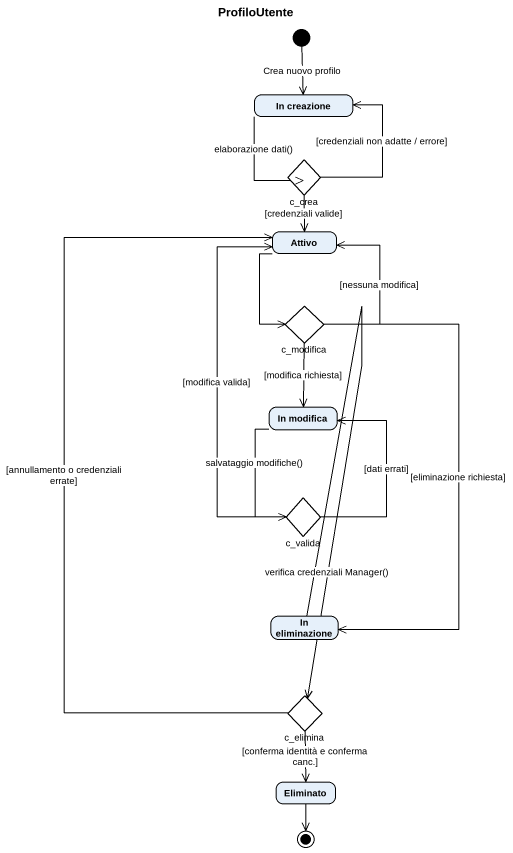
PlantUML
@startuml
title ProfiloUtente
hide empty description
state "In creazione" as In_creazione
state c_crea <<choice>>
state Attivo
state c_modifica <<choice>>
state "In modifica" as In_modifica
state c_valida <<choice>>
state "In eliminazione" as In_eliminazione
state c_elimina <<choice>>
state Eliminato
[*] --> In_creazione : Crea nuovo profilo
In_creazione --> c_crea : elaborazione dati()
c_crea -up-> In_creazione : [credenziali non adatte / errore]
c_crea --> Attivo : [credenziali valide]
Attivo --> c_modifica
c_modifica -up-> Attivo : [nessuna modifica]
c_modifica --> In_modifica : [modifica richiesta]
c_modifica --> In_eliminazione : [eliminazione richiesta]
In_modifica --> c_valida : salvataggio modifiche()
c_valida -up-> Attivo : [modifica valida]
c_valida -up-> In_modifica : [dati errati]
In_eliminazione --> c_elimina : verifica credenziali Manager()
c_elimina -up-> Attivo : [annullamento o credenziali errate]
c_elimina --> Eliminato : [conferma identità e conferma canc.]
Eliminato --> [*]
@enduml
